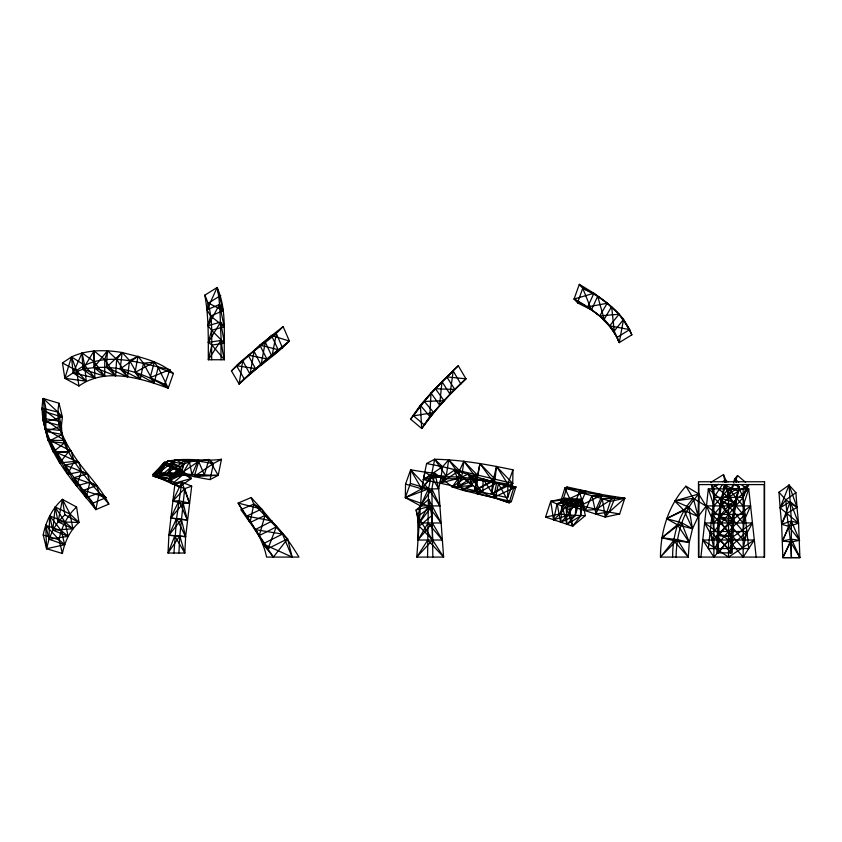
<?xml version="1.0" encoding="UTF-8"?>
<svg xmlns="http://www.w3.org/2000/svg" width="842" height="842" viewBox="0 0 842 842"><rect width="100%" height="100%" fill="white"/><g stroke="black" fill="none" stroke-linecap="round" stroke-linejoin="round"><path stroke-width="1.26" d="M211.71 359.745C211.089 338.295 214.278 315.076 204.806 295.163L217.11 287.522C227.182 309.93 223.446 335.779 224.435 359.745L208.321 359.745C208.248 338.189 208.805 316.445 204.806 295.163M427.568 557.078L428.536 488.855L431.23 476.267L424.915 472.12L410.633 469.847L405.549 484.066L405.318 497.643L420.495 505.905L439.903 505.905L431.862 488.855L434.767 473.246L424.915 472.12L421.726 488.855L416.79 557.078L443.608 557.078L438.671 488.855L434.767 473.246L421.726 488.855L405.318 497.643L428.294 505.905L441.134 522.966L419.263 522.966L416.127 509.936L428.746 499.422L441.134 522.966M428.746 499.422L431.767 515.651L432.346 522.966L442.366 540.017L418.021 540.017L417.695 516.451L420.495 505.905L428.536 488.855L405.318 497.643L410.401 483.424L410.633 469.847L428.536 488.855L439.903 505.905M507.652 497.643L507.884 484.066L512.967 469.847C487.202 464.352 461.09 459.764 434.683 459.269L426.599 463.521L423.326 479.582L507.652 497.643L512.736 483.424L512.967 469.847M737.876 490.96L724.52 485.013L720.773 501.548L718.458 518.525L717.226 535.68L730.835 552.868C731.098 530.681 732.203 508.01 739.371 486.834L733.803 484.35M725.194 484.718L722.152 498.801L719.805 516.872L733.677 519.209L718.573 534.923L732.508 535.975L718.184 552.868L718.458 518.525L735.866 502.748L739.371 486.834L722.152 498.801L720.773 501.548L718.573 534.923L717.226 535.68L716.868 552.868L732.151 552.868L733.677 519.209L735.866 502.748L722.152 498.801L724.52 485.013L734.487 505.495L735.866 502.748L732.319 520.872L718.458 518.525L731.161 536.733L732.508 535.975L730.835 552.868M698.744 494.012L698.144 516.599L692.503 528.755L689.261 542.385L688.282 557.078L660.454 557.078C660.591 531.418 668.316 505.358 685.935 486.213L698.744 494.012L706.143 506.147L698.144 516.599L684.02 510.42L674.695 500.979L698.744 494.012C683.136 511.105 676.305 534.26 676.105 557.078M431.767 515.651L432.104 505.905L416.127 509.936L419.148 526.176L432.588 540.017L443.608 557.078L427.81 540.017L416.79 557.078L432.588 540.017L431.767 515.651L419.148 526.176L417.695 516.451L432.104 505.905L419.263 522.966L428.294 505.905M173.926 553.026L176.578 518.609L181.809 482.119L191.681 486.16L185.619 536.712L184.819 553.026L168.032 553.026L168.884 535.27L174.831 484.592L181.809 482.119L189.471 503.106L183.209 503.453L172.747 501.137L181.809 482.119M178.925 553.026L179.778 535.965L184.693 488.634L191.681 486.16M672.632 557.078C672.526 535.859 678.494 514.062 693.334 498.348L685.935 486.213M572.644 526.176L569.624 509.936L566.277 507.884L580.127 499.348L575.181 515.704L560.593 522.314L562.214 505.832L580.127 499.348L580.727 515.872L566.866 524.408L566.277 507.884L582.254 499.422L580.727 515.872L572.644 526.176L545.584 517.072L550.742 501.348L565.119 498.232L582.254 499.422L585.274 515.651L572.644 526.176L566.277 507.884L550.742 501.348L553.583 519.872L568.371 515.104L585.274 515.651M59.035 403.265L62.403 417.043L61.434 425.863L61.992 434.44L48.636 441.387C59.045 467.352 78.695 488.002 95.851 509.62L108.85 504.105C99.314 484.729 82.042 469.941 71.181 451.112C61.971 437.114 55.383 420.2 59.035 403.265L43.205 398.498C39.995 413.075 44.594 427.494 48.636 441.387L64.276 443.081C74.159 466.573 92.778 484.803 108.85 504.105M700.912 557.078L708.343 488.855L748.738 488.855L756.169 557.078M713.911 514.441L728.541 497.38L748.622 484.845L743.17 497.38L713.911 531.491L712.058 514.441L745.023 514.441L743.17 531.491L713.911 497.38L711.374 484.855M43.205 398.498L45.51 421.81L61.434 425.863L58.014 412.159L43.205 398.498C49.331 412.359 42.584 427.431 48.636 441.387L42.595 418.106L58.487 421.126L61.434 425.863L46.099 431.42L42.595 418.106L60.782 430.494L61.992 434.44L46.099 431.42L42.1 408.117L58.014 412.159L62.403 417.043L45.51 421.81L42.1 408.117L58.487 421.126L64.276 443.081L53.225 451.88L45.142 428.799L60.782 430.494L64.276 443.081L65.044 440.471L45.142 428.799L59.719 462.911L74.128 461.469L78.811 462.29L81.485 471.531L76.58 485.95L89.957 482.098L96.588 485.56L99.167 492.97L95.851 509.62C81.853 485.645 62.561 465.142 49.931 440.313L65.044 440.471L68.339 452.038L59.719 462.911L56.772 452.554L71.181 451.112L74.128 461.469L67.686 474.32L56.772 452.554L78.811 462.29L65.023 465.079L67.686 474.32L81.485 471.531L87.4 473.804L89.957 482.098L86.042 497.717L99.167 492.97L106.145 497.569L93.146 503.084L83.463 490.307L96.588 485.56L74.022 477.656L76.58 485.95L65.023 465.079L87.4 473.804L74.022 477.656L86.042 497.717L83.463 490.307L106.145 497.569M410.643 419.19L430.999 393.035L453.185 370.954L450.06 394.267L429.82 416.443L421.684 428.483L410.643 419.19C423.547 398.919 441.145 382.352 458.269 365.733L465.931 378.805L450.06 394.267L441.997 381.658L458.269 365.733M210.121 479.582L213.405 463.521L208.953 459.469L204.353 474.783L179.809 474.172L198.817 461.163L194.218 476.488L204.353 474.783L198.165 460.374L191.934 474.73L179.809 474.172L186.04 459.816L189.492 461.963L181.504 475.32L167.621 472.962L186.04 459.816L198.817 461.163L208.953 459.469L218.215 475.32C201.964 475.425 184.482 472.215 169.074 478.666L153.16 474.288L164.285 462.363L180.641 469.636L191.408 478.498L172.305 483.824L169.263 478.666L170.958 467.215L165.148 464.658L164.285 462.363C182.43 456.343 202.585 462.121 221.488 459.269L218.215 475.32L210.121 479.582C191.439 476.709 172.084 470.257 153.16 474.288L153.149 476.088L168.642 481.077L172.305 483.824L179.335 486.95L191.408 478.498L181.335 470.215L170.958 467.215L158.654 477.74L153.149 476.088L164.285 462.363L180.209 466.742L183.324 464.152L189.492 461.963L198.165 460.374L198.817 461.163L213.405 463.521L221.488 459.269M231.466 370.954C244.59 358.671 258.599 347.588 271.492 335.516L289.364 341.052L266.798 358.881L239.128 384.036L242.749 360.829L259.82 345.062L283.133 326.549L289.364 341.052C274.05 356.892 254.779 368.417 239.128 384.036L231.466 370.954C246.538 353.682 267.745 343.41 283.133 326.549M577.549 302.878L582.738 288.227L597.673 296.258L591.452 309.898L587.684 306.92L593.915 293.279L574.107 299.015C592.873 308.93 611.018 322.275 619.259 342.578L623.533 319.455C611.702 304.53 595.536 293.942 579.296 284.354L574.107 299.015L577.549 302.878L591.452 309.898L604.198 319.286L614.239 331.043L619.259 342.578L631.858 334.832C625.595 318.308 612.06 305.888 597.673 296.258C592.547 290.658 583.38 291.1 579.296 284.354M62.455 499.369L64.845 514.767L58.087 521.851L78.969 522.45L70.023 513.988L55.172 507.042L58.087 521.851L72.938 528.797L64.971 522.029L49.625 515.851L52.825 530.155L72.938 528.797L70.023 513.988L62.455 499.369L58.087 521.851L52.825 530.155L49.004 539.238L46.573 548.731L62.403 553.489C64.708 541.806 69.949 530.46 78.969 522.45L76.58 507.042L62.455 499.369C52.099 508.568 45.836 521.472 43.205 534.944L46.573 548.731L64.666 544.69L61.34 530.744L49.625 515.851L49.004 539.238L64.666 544.69L59.035 539.711L45.678 525.303L46.573 548.731M239.128 384.036L244.212 378.805L236.549 365.733L242.749 360.829L250.074 374.301L254.052 351.23L261.041 365.06L266.798 358.881L259.82 345.062L278.123 349.683L261.041 365.06L265.293 342.178L271.924 356.345L278.123 349.683L271.492 335.516L276.397 333.695L271.924 356.345L289.364 341.052M253.821 504.105L240.823 509.62L250.063 522.535L246.748 516.083L272.166 520.987L255.2 529.618L259.294 535.565L264.946 515.462L261.63 509.021L253.821 504.105L250.063 522.535L273.408 557.078L287.617 538.817L253.821 504.105L251.116 497.569L238.128 503.084L250.063 522.535L264.946 515.462C279.091 526.618 289.711 541.764 298.973 557.078L266.567 557.078C262.557 536.712 248.853 520.303 238.128 503.084L261.63 509.021L282.502 534.07L292.142 557.078L262.925 543.89L282.502 534.07L255.2 529.618L268.04 548.637L287.617 538.817L292.142 557.078M507.884 484.066L491.349 494.096L495.043 479.182L496.517 466.479L507.884 484.066C480.003 479.761 451.375 472.93 423.326 479.582L431.409 475.32L434.683 459.269L442.576 466.731L512.736 483.424L491.349 494.096L492.833 481.382L496.517 466.479L512.736 483.424M405.549 484.066L421.726 488.855L438.671 488.855L441.071 477.393L434.767 473.246M220.762 295.416L208.469 303.057L207.006 309.845L210.584 316.076L224.193 326.728L211.605 330.296L208.311 342.347L211.889 345.073L224.435 359.745C218.267 336.084 222.341 311.372 217.11 287.522L207.006 309.845L219.541 304.436L223.119 310.666L210.584 316.076L208.016 325.686L211.605 330.296L224.488 343.21L211.889 345.073L208.321 359.745L220.909 340.484L224.488 343.21L220.593 322.118L208.016 325.686L219.541 304.436L224.193 326.728L220.593 322.118L208.311 342.347L220.909 340.484L221.046 359.745M745.023 514.441L728.541 531.491L713.911 548.552L710.195 531.491L746.875 531.491L743.17 548.552L728.541 531.491L712.058 514.441M62.403 553.489L59.035 539.711C61.455 527.376 67.107 515.514 76.58 507.042M739.371 486.834L734.487 505.495L720.773 501.548L732.319 520.872L733.677 519.209L731.161 536.733L717.226 535.68L718.184 552.868M748.622 484.845L745.749 488.181L743.17 497.38L748.738 548.552L708.343 548.552L713.911 497.38L713.069 487.56L711.743 484.434M442.155 478.666L458.101 478.803L468.089 474.12L477.214 479.908L476.909 493.591L493.696 497.412L509.136 502.758L513.662 488.097L515.883 486.96L511.357 501.622L509.136 502.758L495.443 498.19L462.616 490.233L452.228 486.95L442.155 478.666L454.227 470.215L513.662 488.097M560.298 502.758L564.835 488.097L567.045 486.96L602.483 494.675L624.806 498.232L619.649 513.967L605.272 517.072L560.298 502.758L585.832 491.202L580.001 505.832L573.507 506.705L562.519 501.622L567.045 486.96M64.845 378.321L71.496 356.945C87.273 349.483 105.282 349.714 122.153 352.514C139.751 357.103 159.78 360.934 173.399 373.501L168.211 388.162C140.53 378.163 105.345 367.123 78.969 386.004L64.845 378.321L62.455 362.923L71.496 356.945L84.653 365.217L94.862 377.911L73.107 372.911L64.845 378.321L86.252 381.184L84.653 365.217L82.074 352.966L94.094 361.597L104.692 376.142L82.842 369.291L73.107 372.911L71.496 356.945L76.58 370.596L78.969 386.004M545.584 517.072L559.951 513.967L568.371 515.104L576.791 499.232L562.214 505.832L566.866 524.408L575.181 515.704L576.791 499.232L557.141 503.684L560.593 522.314L568.371 515.104L571.928 498.917L557.141 503.684L553.583 519.872L559.951 513.967L565.119 498.232M605.272 517.072L610.439 501.348L624.806 498.232L609.103 512.136L605.272 517.072L602.293 498.685L564.835 488.097L573.507 506.705L579.338 492.075L585.832 491.202L564.835 488.097M732.645 485.045L728.541 497.38L743.17 514.441M733.466 482.582L734.698 478.877L737.581 475.551L745.612 482.308M76.58 370.596L86.252 381.184L73.107 372.911L82.074 352.966L82.842 369.291C112.218 363.302 143.582 371.743 168.211 388.162L164.769 384.289L169.958 369.638C139.909 363.27 104.061 349.493 76.58 370.596L62.455 362.923M795.911 492.654L785.828 499.864L780.124 507.8L790.28 501.727L798.563 523.208L791.406 521.072L782.523 540.89L790.627 542.059L799.563 540.343L788.786 526.387L782.523 540.89L791.459 539.185L799.9 557.625L791.522 557.604L790.627 542.059L786.838 513.42L796.995 507.337L795.911 492.654L789.07 485.045L780.124 507.8L781.629 524.25L782.849 557.625L791.227 557.646L791.406 521.072L789.07 485.045L778.987 492.254L780.124 507.8L798.563 523.208L799.9 557.625L782.849 557.625L791.459 539.185L799.563 540.343L791.406 521.072L781.629 524.25L790.28 501.727L796.995 507.337L798.563 523.208L788.786 526.387L781.629 524.25L786.838 513.42L785.828 499.864L778.987 492.254M734.066 484.034L728.541 497.38L713.816 484.855M735.066 481.613L737.581 475.551M750.59 505.905L743.17 522.966L728.541 505.905L708.343 488.855L713.911 505.905L728.541 488.855L743.17 505.905L748.738 488.855L728.541 505.905L713.911 522.966L706.491 505.905L750.59 505.905L728.541 522.966L713.911 540.017L704.628 522.966L752.453 522.966L743.17 540.017L728.541 522.966L706.491 505.905M782.849 557.625L790.627 542.059L799.9 557.625M424.568 425.147L413.517 415.853L420.39 405.318L441.997 381.658L439.598 405.044L430.999 393.035L429.82 416.443L420.39 405.318L421.684 428.483C434.798 410.549 449.47 393.782 465.931 378.805L446.765 376.9L454.838 389.509L439.598 405.044L444.018 400.739L435.419 388.72L454.838 389.509L450.06 394.267L465.931 378.805M704.628 522.966L728.541 540.017L743.17 557.078L754.306 540.017L702.775 540.017L713.911 557.078L728.541 540.017L752.453 522.966M420.495 505.905L431.862 488.855L432.83 557.078M722.204 484.971L713.911 497.38L743.17 497.38L737.35 484.666M724.278 481.877L725.657 479.803L723.467 474.604L710.869 482.361M454.227 470.215L472.604 485.55L462.616 490.233L482.824 492.602L468.089 474.12L472.604 485.55L452.228 486.95L458.101 478.803L477.214 479.908L496.643 482.919L515.883 486.96L493.696 497.412L496.643 482.919L483.129 478.93L477.214 479.908L462.616 490.233L454.227 470.215C467.173 480.645 479.235 492.928 495.443 498.19L498.39 483.697L496.643 482.919L476.909 493.591L482.824 492.602L483.129 478.93L495.443 498.19L493.696 497.412L511.357 501.622M421.684 428.483L433.735 412.58L424.305 401.455L444.018 400.739L429.82 416.443L433.735 412.58L413.517 415.853M441.071 477.393L431.23 476.267L421.726 488.855L410.633 469.847M559.951 513.967L571.928 498.917L550.742 501.348M432.346 522.966L418.021 540.017L428.052 522.966L442.366 540.017M184.693 488.634L172.747 501.137L178.999 500.779L189.471 503.106L184.693 488.634L174.831 484.592M746.875 531.491L728.541 548.552L710.195 531.491M244.212 378.805L255.473 368.596L248.148 355.135L266.798 358.881L250.074 374.301L255.473 368.596L236.549 365.733M569.624 509.936L582.254 499.422M191.408 478.498L170.958 467.215L184.619 473.288L172.305 483.824L158.654 477.74L168.642 481.077L169.074 478.666L180.209 466.742L173.652 476.667L158.433 473.057L175.61 459.606L183.324 464.152L173.652 476.667L153.16 474.288L168.105 460.553L180.209 466.742L180.641 469.636L165.148 464.658L158.654 477.74L169.263 478.666L181.335 470.215M452.228 486.95L464.3 478.498M213.405 463.521L194.218 476.488L218.215 475.32M423.326 479.582L442.576 466.731L448.681 459.848L459.553 470.573L457.311 486.823L477.267 479.214L479.94 463.532L495.043 479.182L474.488 490.497L479.94 463.532L492.833 481.382L474.488 490.497L477.267 479.214L463.858 461.279L459.553 470.573L440.124 483.119L442.576 466.731L426.599 463.521M702.775 540.017L728.541 557.078L754.306 540.017M619.259 342.578L617.06 337.379L629.658 329.632L619.017 314.245L607.177 303.267L597.673 296.258L604.198 319.286L611.618 306.604L614.239 331.043L623.533 319.455L631.858 334.832M713.069 487.56L718.31 484.329M722.51 481.74L725.657 479.803L726.067 482.319M169.958 369.638L150.16 377.626L154.086 383.015L158.212 367.491L154.296 362.102L143.424 363.207L138.056 356.313L129.552 360.492L127.584 376.911L106.45 367.28L107.439 350.735L116.638 359.281L127.584 376.911L120.185 368.943L122.153 352.514L129.552 360.492L140.382 379.321L143.424 363.207L154.086 383.015L135.025 372.427L138.056 356.313L120.185 368.943L140.382 379.321L135.025 372.427L154.296 362.102L150.16 377.626L164.769 384.289M693.334 498.348L674.695 500.979L688.809 507.158L698.144 516.599L693.334 498.348L706.143 506.147M624.806 498.232L602.293 498.685L596.02 513.894L609.103 512.136L619.649 513.967M431.409 475.32L446.228 476.246L448.681 459.848L461.627 477.53L457.311 486.823L477.161 474.814L463.858 461.279L461.627 477.53L440.124 483.119L446.228 476.246L434.683 459.269M515.883 486.96L498.39 483.697L509.136 502.758M629.658 329.632L609.724 325.833L619.017 314.245L599.757 315.939L607.177 303.267L587.684 306.92L604.198 319.286L599.757 315.939L614.239 331.043L609.724 325.833L617.06 337.379M562.519 501.622L609.103 512.136L615.376 496.938L591.979 495.612L585.401 510.389L580.001 505.832L602.483 494.675L595.904 509.452L596.02 513.894L591.979 495.612L602.483 494.675L579.338 492.075L585.401 510.389L595.904 509.452L615.376 496.938L602.293 498.685L610.439 501.348M410.401 483.424L428.536 488.855M46.573 412.285L62.403 417.043M43.205 534.944L59.035 539.711M173.399 373.501L158.212 367.491L168.211 388.162M726.014 480.887L728.246 481.877M208.469 303.057L223.119 310.666L217.11 287.522M64.845 514.767L78.969 522.45M574.107 299.015L591.452 309.898L582.738 288.227M785.828 499.864L796.995 507.337L789.07 485.045M169.263 478.666L179.335 486.95M738.718 482.266L734.698 478.877L736.287 482.35M741.728 484.803L745.749 488.181M251.116 497.569L261.63 509.021L246.748 516.083L259.294 535.565L276.25 526.934L268.04 548.637L262.925 543.89L273.408 557.078M417.695 516.451L432.588 540.017M431.23 476.267L438.671 488.855M453.185 370.954L460.858 384.036M276.397 333.695L282.628 348.199M93.146 503.084L95.851 509.62M723.467 474.604L725.162 482.192M725.72 484.729L728.541 497.38L726.488 484.824M764.21 557.078L764.21 484.592L698.828 484.592L698.828 557.078M743.17 488.855L743.17 557.078M728.541 488.855L728.541 557.078M713.911 488.855L713.911 557.078M94.062 350.903L93.978 367.417L104.692 376.142L104.787 359.629L107.439 350.735L93.978 367.417L115.638 375.827L116.638 359.281L122.153 352.514L106.45 367.28L115.638 375.827L104.787 359.629L94.062 350.903L82.842 369.291L94.862 377.911L94.062 350.903M55.172 507.042L52.825 530.155L68.17 536.333L64.971 522.029L55.172 507.042M183.324 464.152L181.504 475.32L158.433 473.057L168.105 460.553L183.324 464.152M174.736 536.017L168.032 553.026L179.778 535.965L185.619 536.712L181.398 519.451L170.642 518.062L178.999 500.779L187.334 519.988L181.398 519.451L168.884 535.27L185.619 536.712L176.578 518.609L170.642 518.062L183.209 503.453L187.334 519.988L176.578 518.609L168.884 535.27L179.778 535.965L184.819 553.026L174.736 536.017M175.61 459.606L167.621 472.962L191.934 474.73L189.492 461.963L175.61 459.606M673.674 540.564L660.454 557.078L677.431 539.627L689.261 542.385L681.588 522.693L666.485 518.672L688.809 507.158L692.503 528.755L677.389 524.734L666.485 518.672L684.02 510.42L692.503 528.755L681.588 522.693L661.844 537.806L673.674 540.564L689.261 542.385L677.389 524.734L661.844 537.806L677.431 539.627L688.282 557.078L673.674 540.564M165.148 464.658L153.149 476.088L169.074 478.666L180.641 469.636L168.642 481.077L184.619 473.288L165.148 464.658M71.181 451.112L68.339 452.038L53.225 451.88L49.931 440.313L71.181 451.112M68.17 536.333L49.004 539.238L45.678 525.303L61.34 530.744L68.17 536.333M764.557 481.75L698.471 481.75L698.471 557.078L764.557 557.078L764.557 481.75"/></g></svg>
